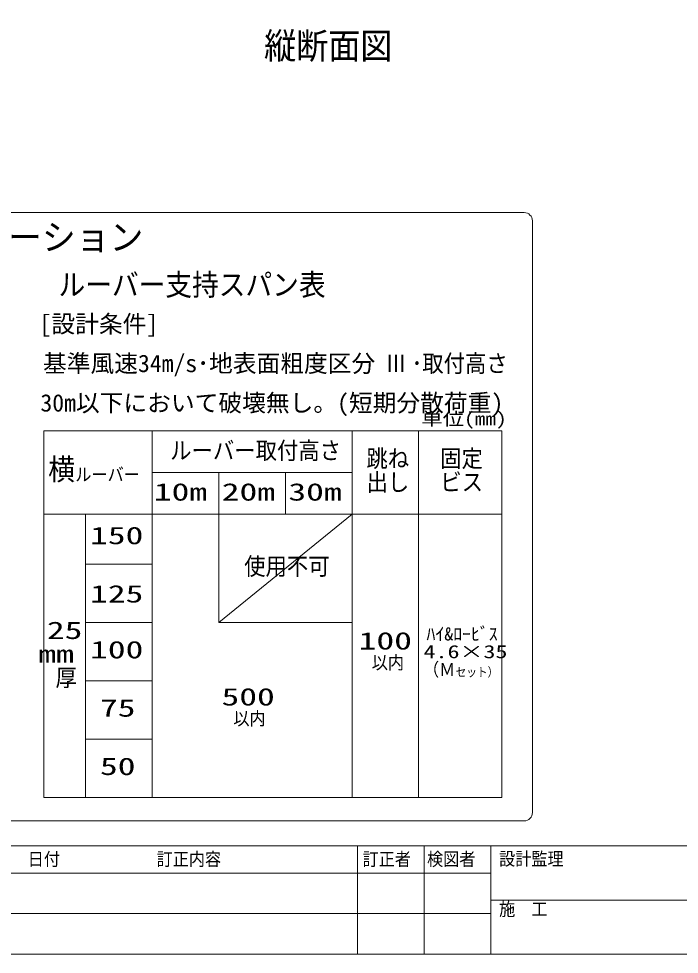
# Model space of a CAD drawing. Units: millimetres, scale not verified. Extents: x -1200 to 1200, y -500 to 500.
# Drawn here: x 761.9 to 841.2, y -113 to -0.7 of the extents above; entities that cross this region are included whole.
import ezdxf
from ezdxf.enums import TextEntityAlignment as Align

# ---------------------------------------------------------------- set-up
doc = ezdxf.new("R2010")
doc.units = ezdxf.units.MM
doc.header["$LTSCALE"] = 1.1
doc.layers.add('0-0_一般', color=7, linetype='Continuous', lineweight=9)
doc.styles.add('ＭＳ ゴシック', font='')
doc.styles.get('ＭＳ ゴシック').set_extended_font_data('MS Gothic')

msp = doc.modelspace()

# ---------------------------------------------------------------- linework, layer by layer
at = {"layer": '0-0_一般'}
for p, q in [((702.607, -24), (822.607, -24)), ((823.607, -25), (823.607, -96)), ((777.944, -94.2), (777.944, -50.2)), ((801.944, -94.2), (801.944, -50.2)), ((809.944, -94.2), (809.944, -50.2)), ((819.944, -94.2), (819.944, -50.2)), ((777.944, -55.2), (801.944, -55.2)), ((785.944, -73.2), (785.944, -55.2)), ((793.944, -60.2), (793.944, -55.2)), ((764.944, -60.2), (819.944, -60.2)), ((769.944, -94.2), (769.944, -60.2)), ((785.944, -73.2), (801.944, -60.2)), ((769.944, -66.2), (777.944, -66.2)), ((769.944, -73.2), (777.944, -73.2)), ((785.944, -73.2), (801.944, -73.2)), ((769.944, -80.2), (777.944, -80.2)), ((769.944, -87.2), (777.944, -87.2)), ((764.944, -94.2), (819.944, -94.2)), ((822.607, -97), (702.607, -97)), ((802.607, -100), (802.607, -113)), ((810.607, -100), (810.607, -113)), ((818.607, -100), (818.607, -113)), ((698.607, -103.25), (818.607, -103.25)), ((818.607, -106.5), (888.607, -106.5)), ((698.607, -108.125), (818.607, -108.125))]:
    msp.add_line(p, q, dxfattribs=at)
for points in [[(698.607, 160), (1098.607, 160), (1098.607, -100), (698.607, -100)], [(698.607, -100), (1098.607, -100), (1098.607, -113), (698.607, -113)]]:
    msp.add_lwpolyline(points, close=True, dxfattribs=at)
msp.add_lwpolyline([(764.944, -94.2), (764.944, -50.2), (819.944, -50.2)], dxfattribs=at)
for centre, start, end in [((822.607, -25), 0, 90), ((822.607, -96), 270, 0)]:
    msp.add_arc(centre, 1, start, end, dxfattribs=at)

# ---------------------------------------------------------------- texts
at = {"layer": '0-0_一般', "style": 'ＭＳ ゴシック'}
for s, height, width, p in [('縦断面図', 3.134, 0.9, (791.395, -6.501)), ('ルーバー25 ゼロライン バリエーション', 3.134, 0.95, (703.814, -29.453)), ('ルーバー支持スパン表', 2.612, 0.9, (766.705, -34.737)), ('Ⅲ', 2.089, 0.9, (805.94, -43.769)), ('･取付高さ', 2.089, 0.9, (809.099, -43.769)), ('単位(mm)', 1.567, 1.2, (810.269, -49.99)), ('ルーバー取付高さ', 2.089, 0.9, (780.113, -54.224)), ('跳ね', 2.089, 0.9, (803.674, -55.183)), ('固定', 2.089, 0.9, (812.532, -55.174)), ('横', 2.612, 0.9, (765.468, -56.887)), ('ルーバー', 1.576, 0.9, (768.726, -56.686)), ('出し', 2.089, 0.9, (803.684, -58.029)), ('ビス', 2.089, 0.9, (812.546, -58.007)), ('10m', 2.089, 1.5, (778.149, -59.189)), ('20m', 2.089, 1.5, (786.305, -59.189)), ('30m', 2.089, 1.5, (794.305, -59.189)), ('150', 2.089, 1.5, (770.495, -64.418)), ('使用不可', 2.089, 0.9, (788.997, -68.118)), ('125', 2.089, 1.5, (770.495, -71.418)), ('25', 2.089, 1.5, (765.311, -75.796)), ('100', 2.089, 1.5, (802.745, -77.06)), ('100', 2.089, 1.5, (770.495, -78.118)), ('4.6×35', 1.567, 1.35, (810.533, -77.94)), ('mm', 2.089, 1.5, (764.276, -78.629)), ('以内', 1.576, 0.9, (804.319, -79.25)), ('（Ｍ', 1.576, 0.9, (810.469, -80.087)), ('セット）', 1.045, 0.9, (814.378, -79.986)), ('厚', 2.089, 0.9, (766.343, -81.463)), ('500', 2.089, 1.5, (786.278, -83.774)), ('75', 2.089, 1.5, (771.684, -85.118)), ('以内', 1.576, 0.9, (787.697, -85.964)), ('50', 2.089, 1.5, (771.684, -92.118)), ('日付\u3000\u3000\u3000\u3000\u3000\u3000訂正内容', 1.576, 0.9, (763.008, -102.839)), ('訂正者\u3000検図者', 1.576, 0.9, (803.217, -102.84)), ('設計監理', 1.576, 0.9, (819.607, -102.802)), ('施\u3000工', 1.576, 0.9, (819.607, -108.846))]:
    msp.add_text(s, height=height, dxfattribs=dict(at, width=width)).set_placement(p, align=Align.BOTTOM_LEFT)
for s, height, p in [('[設計条件]', 2.09, (764.428, -39.032)), ('基準風速34m/s･地表面粗度区分', 2.09, (764.842, -43.769)), ('30m以下において破壊無し。(短期分散荷重)', 2.09, (764.531, -48.505)), ('ﾊｲ&ﾛｰﾋﾞｽ', 1.567, (810.889, -75.815))]:
    msp.add_text(s, height=height, dxfattribs=at).set_placement(p, align=Align.BOTTOM_LEFT)

doc.saveas('drawing.dxf')
